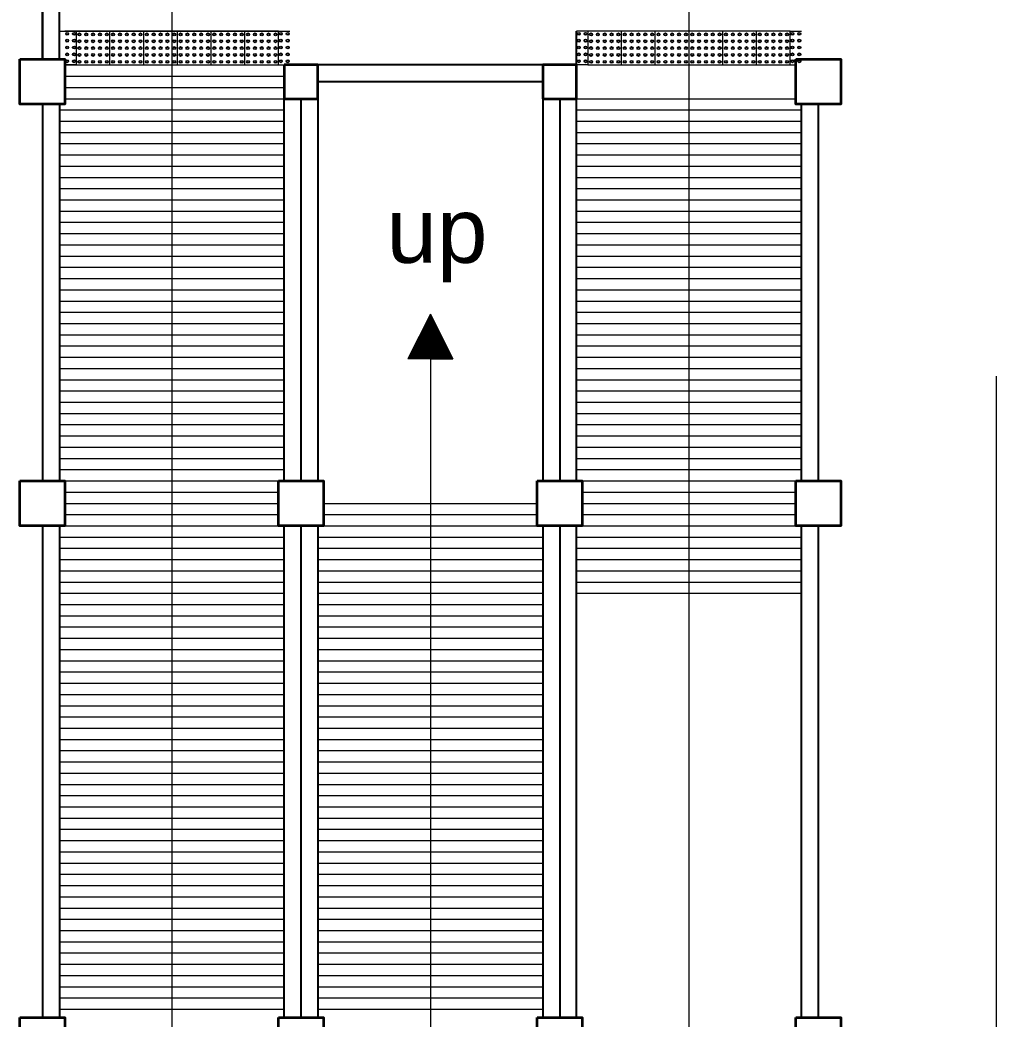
# Model space of a CAD drawing. Header units: millimetres. Extents: x 3 to 200, y 1 to 233.
# Drawn here: x 3.42 to 12.1, y 125.62 to 134.51 of the extents above; entities that cross this region are included whole.
import ezdxf

# ---------------------------------------------------------------- set-up
doc = ezdxf.new("R2010")
doc.units = ezdxf.units.MM
doc.header["$MEASUREMENT"] = 0
doc.styles.add('SWISSLT175', font='swissl.ttf', dxfattribs={"height": 0.175})

msp = doc.modelspace()

# ---------------------------------------------------------------- linework, layer by layer
at = {"color": 8, "lineweight": 25}
for p, q in [((3.6199, 135.9872), (3.6199, 134.1622)), ((3.6199, 134.1622), (3.6199, 135.9872)), ((3.7699, 134.1622), (3.7699, 135.9872)), ((8.3699, 130.4122), (8.3699, 134.4122)), ((8.0699, 134.1122), (6.0699, 134.1122)), ((8.0699, 134.1122), (8.0699, 130.4122)), ((8.0699, 133.9622), (6.0699, 133.9622)), ((3.6199, 133.7622), (3.6199, 130.4122)), ((3.7699, 133.7622), (3.7699, 130.4122)), ((5.7699, 130.4122), (5.7699, 133.8122)), ((5.9199, 130.4122), (5.9199, 133.8122)), ((6.0699, 133.8122), (6.0699, 130.4122)), ((8.2199, 133.8122), (8.2199, 130.4122)), ((10.3699, 130.4122), (10.3699, 133.7622)), ((10.5199, 130.4122), (10.5199, 133.7622)), ((3.6199, 130.0122), (3.6199, 125.6372)), ((3.7699, 130.0122), (3.7699, 125.6372)), ((5.7699, 125.6372), (5.7699, 130.0122)), ((5.9199, 125.6372), (5.9199, 130.0122)), ((6.0699, 130.0122), (6.0699, 125.6372)), ((8.0699, 130.0122), (8.0699, 125.6372)), ((8.2199, 130.0122), (8.2199, 125.6372)), ((8.3699, 125.6372), (8.3699, 130.0122)), ((10.3699, 125.6372), (10.3699, 130.0122)), ((10.5199, 125.6372), (10.5199, 130.0122))]:
    msp.add_line(p, q, dxfattribs=at)
at = {"color": 8, "lineweight": 9}
for p, q in [((4.7699, 134.7122), (4.7699, 121.5122)), ((9.3699, 121.8122), (9.3699, 134.7122)), ((3.7699, 134.4122), (5.7699, 134.4122)), ((3.9199, 134.4122), (3.8199, 134.4122)), ((4.2199, 134.4122), (3.9199, 134.4122)), ((3.9199, 134.4122), (3.9199, 134.1122)), ((4.2199, 134.1122), (4.2199, 134.4122)), ((4.5199, 134.4122), (4.2199, 134.4122)), ((4.5199, 134.1122), (4.5199, 134.4122)), ((4.8199, 134.4122), (4.5199, 134.4122)), ((4.8199, 134.1122), (4.8199, 134.4122)), ((5.1199, 134.4122), (4.8199, 134.4122)), ((5.1199, 134.1122), (5.1199, 134.4122)), ((5.4199, 134.4122), (5.1199, 134.4122)), ((5.4199, 134.1122), (5.4199, 134.4122)), ((5.7199, 134.4122), (5.4199, 134.4122)), ((5.7199, 134.1122), (5.7199, 134.4122)), ((5.7199, 134.4122), (5.8199, 134.4122)), ((8.4699, 134.4122), (8.3699, 134.4122)), ((8.7699, 134.4122), (8.4699, 134.4122)), ((8.4699, 134.4122), (8.4699, 134.1122)), ((8.7699, 134.1122), (8.7699, 134.4122)), ((9.0699, 134.4122), (8.7699, 134.4122)), ((9.0699, 134.1122), (9.0699, 134.4122)), ((9.3699, 134.4122), (9.0699, 134.4122)), ((9.3699, 134.1122), (9.3699, 134.4122)), ((9.6699, 134.4122), (9.3699, 134.4122)), ((9.6699, 134.1122), (9.6699, 134.4122)), ((9.9699, 134.4122), (9.6699, 134.4122)), ((9.9699, 134.1122), (9.9699, 134.4122)), ((10.2699, 134.4122), (9.9699, 134.4122)), ((10.2699, 134.1122), (10.2699, 134.4122)), ((10.2699, 134.4122), (10.3699, 134.4122)), ((3.9199, 134.1122), (3.8199, 134.1122)), ((3.8199, 134.1122), (5.7199, 134.1122)), ((3.9199, 134.1122), (4.2199, 134.1122)), ((4.2199, 134.1122), (4.5199, 134.1122)), ((4.5199, 134.1122), (4.8199, 134.1122)), ((4.8199, 134.1122), (5.1199, 134.1122)), ((5.1199, 134.1122), (5.4199, 134.1122)), ((5.4199, 134.1122), (5.7199, 134.1122)), ((5.7199, 134.1122), (5.7699, 134.1122)), ((8.4699, 134.1122), (8.3699, 134.1122)), ((8.4699, 134.1122), (8.7699, 134.1122)), ((8.7699, 134.1122), (9.0699, 134.1122)), ((9.0699, 134.1122), (9.3699, 134.1122)), ((9.3699, 134.1122), (9.6699, 134.1122)), ((9.6699, 134.1122), (9.9699, 134.1122)), ((9.9699, 134.1122), (10.2699, 134.1122)), ((10.2699, 134.1122), (10.3199, 134.1122)), ((3.8199, 134.0122), (5.7699, 134.0122)), ((3.8199, 133.9122), (5.7699, 133.9122)), ((3.8199, 133.8122), (5.7699, 133.8122)), ((8.3699, 133.8122), (10.3199, 133.8122)), ((3.7699, 133.7122), (5.7699, 133.7122)), ((8.3699, 133.7122), (10.3699, 133.7122)), ((3.7699, 133.6122), (5.7699, 133.6122)), ((8.3699, 133.6122), (10.3699, 133.6122)), ((3.7699, 133.5122), (5.7699, 133.5122)), ((8.3699, 133.5122), (10.3699, 133.5122)), ((3.7699, 133.4122), (5.7699, 133.4122)), ((8.3699, 133.4122), (10.3699, 133.4122)), ((3.7699, 133.3122), (5.7699, 133.3122)), ((8.3699, 133.3122), (10.3699, 133.3122)), ((3.7699, 133.2122), (5.7699, 133.2122)), ((8.3699, 133.2122), (10.3699, 133.2122)), ((3.7699, 133.1122), (5.7699, 133.1122)), ((8.3699, 133.1122), (10.3699, 133.1122)), ((3.7699, 133.0122), (5.7699, 133.0122)), ((8.3699, 133.0122), (10.3699, 133.0122)), ((3.7699, 132.9122), (5.7699, 132.9122)), ((8.3699, 132.9122), (10.3699, 132.9122)), ((3.7699, 132.8122), (5.7699, 132.8122)), ((8.3699, 132.8122), (10.3699, 132.8122)), ((3.7699, 132.7122), (5.7699, 132.7122)), ((8.3699, 132.7122), (10.3699, 132.7122)), ((3.7699, 132.6122), (5.7699, 132.6122)), ((8.3699, 132.6122), (10.3699, 132.6122)), ((3.7699, 132.5122), (5.7699, 132.5122)), ((8.3699, 132.5122), (10.3699, 132.5122)), ((3.7699, 132.4122), (5.7699, 132.4122)), ((8.3699, 132.4122), (10.3699, 132.4122)), ((3.7699, 132.3122), (5.7699, 132.3122)), ((8.3699, 132.3122), (10.3699, 132.3122)), ((3.7699, 132.2122), (5.7699, 132.2122)), ((8.3699, 132.2122), (10.3699, 132.2122)), ((3.7699, 132.1122), (5.7699, 132.1122)), ((8.3699, 132.1122), (10.3699, 132.1122)), ((3.7699, 132.0122), (5.7699, 132.0122)), ((8.3699, 132.0122), (10.3699, 132.0122)), ((3.7699, 131.9122), (5.7699, 131.9122)), ((7.0699, 131.8964), (6.8699, 131.4964)), ((7.0699, 131.8964), (7.0699, 120.9122)), ((7.0699, 131.8964), (7.2699, 131.4964)), ((8.3699, 131.9122), (10.3699, 131.9122)), ((3.7699, 131.8122), (5.7699, 131.8122)), ((7.0249, 131.8064), (7.0699, 131.8064)), ((7.0299, 131.8164), (7.0699, 131.8164)), ((7.0349, 131.8264), (7.0699, 131.8264)), ((7.0399, 131.8364), (7.0699, 131.8364)), ((7.0449, 131.8464), (7.0699, 131.8464)), ((7.0499, 131.8564), (7.0699, 131.8564)), ((7.0549, 131.8664), (7.0699, 131.8664)), ((7.0599, 131.8764), (7.0699, 131.8764)), ((7.0649, 131.8864), (7.0699, 131.8864)), ((7.0699, 131.8864), (7.0749, 131.8864)), ((7.0699, 131.8764), (7.0799, 131.8764)), ((7.0699, 131.8664), (7.0849, 131.8664)), ((7.0699, 131.8564), (7.0899, 131.8564)), ((7.0699, 131.8464), (7.0949, 131.8464)), ((7.0699, 131.8364), (7.0999, 131.8364)), ((7.0699, 131.8264), (7.1049, 131.8264)), ((7.0699, 131.8164), (7.1099, 131.8164)), ((7.0699, 131.8064), (7.1149, 131.8064)), ((8.3699, 131.8122), (10.3699, 131.8122)), ((6.9799, 131.7164), (7.0699, 131.7164)), ((6.9849, 131.7264), (7.0699, 131.7264)), ((6.9899, 131.7364), (7.0699, 131.7364)), ((6.9949, 131.7464), (7.0699, 131.7464)), ((6.9999, 131.7564), (7.0699, 131.7564)), ((7.0049, 131.7664), (7.0699, 131.7664)), ((7.0099, 131.7764), (7.0699, 131.7764)), ((7.0149, 131.7864), (7.0699, 131.7864)), ((7.0199, 131.7964), (7.0699, 131.7964)), ((7.0699, 131.7964), (7.1199, 131.7964)), ((7.0699, 131.7864), (7.1249, 131.7864)), ((7.0699, 131.7764), (7.1299, 131.7764)), ((7.0699, 131.7664), (7.1349, 131.7664)), ((7.0699, 131.7564), (7.1399, 131.7564)), ((7.0699, 131.7464), (7.1449, 131.7464)), ((7.0699, 131.7364), (7.1499, 131.7364)), ((7.0699, 131.7264), (7.1549, 131.7264)), ((7.0699, 131.7164), (7.1599, 131.7164)), ((3.7699, 131.7122), (5.7699, 131.7122)), ((6.9349, 131.6264), (7.0699, 131.6264)), ((6.9399, 131.6364), (7.0699, 131.6364)), ((6.9449, 131.6464), (7.0699, 131.6464)), ((6.9499, 131.6564), (7.0699, 131.6564)), ((6.9549, 131.6664), (7.0699, 131.6664)), ((6.9599, 131.6764), (7.0699, 131.6764)), ((6.9649, 131.6864), (7.0699, 131.6864)), ((6.9699, 131.6964), (7.0699, 131.6964)), ((6.9749, 131.7064), (7.0699, 131.7064)), ((7.0699, 131.7064), (7.1649, 131.7064)), ((7.0699, 131.6964), (7.1699, 131.6964)), ((7.0699, 131.6864), (7.1749, 131.6864)), ((7.0699, 131.6764), (7.1799, 131.6764)), ((7.0699, 131.6664), (7.1849, 131.6664)), ((7.0699, 131.6564), (7.1899, 131.6564)), ((7.0699, 131.6464), (7.1949, 131.6464)), ((7.0699, 131.6364), (7.1999, 131.6364)), ((7.0699, 131.6264), (7.2049, 131.6264)), ((8.3699, 131.7122), (10.3699, 131.7122)), ((3.7699, 131.6122), (5.7699, 131.6122)), ((6.8899, 131.5364), (7.0699, 131.5364)), ((6.8949, 131.5464), (7.0699, 131.5464)), ((6.8999, 131.5564), (7.0699, 131.5564)), ((6.9049, 131.5664), (7.0699, 131.5664)), ((6.9099, 131.5764), (7.0699, 131.5764)), ((6.9149, 131.5864), (7.0699, 131.5864)), ((6.9149, 131.5864), (7.0699, 131.5864)), ((6.9199, 131.5964), (7.0699, 131.5964)), ((6.9249, 131.6064), (7.0699, 131.6064)), ((6.9299, 131.6164), (7.0699, 131.6164)), ((7.0699, 131.6164), (7.2099, 131.6164)), ((7.0699, 131.6064), (7.2149, 131.6064)), ((7.0699, 131.5964), (7.2199, 131.5964)), ((7.0699, 131.5864), (7.2249, 131.5864)), ((7.0699, 131.5864), (7.2249, 131.5864)), ((7.0699, 131.5764), (7.2299, 131.5764)), ((7.0699, 131.5664), (7.2349, 131.5664)), ((7.0699, 131.5564), (7.2399, 131.5564)), ((7.0699, 131.5464), (7.2449, 131.5464)), ((7.0699, 131.5364), (7.2499, 131.5364)), ((8.3699, 131.6122), (10.3699, 131.6122)), ((3.7699, 131.5122), (5.7699, 131.5122)), ((7.0699, 131.4964), (6.8699, 131.4964)), ((7.0699, 131.5064), (6.8749, 131.5064)), ((7.0699, 131.5164), (6.8799, 131.5164)), ((6.8849, 131.5264), (7.0699, 131.5264)), ((7.0699, 131.5264), (7.2549, 131.5264)), ((7.0699, 131.5164), (7.2599, 131.5164)), ((7.0699, 131.5064), (7.2649, 131.5064)), ((7.0699, 131.4964), (7.2699, 131.4964)), ((8.3699, 131.5122), (10.3699, 131.5122)), ((3.7699, 131.4122), (5.7699, 131.4122)), ((8.3699, 131.4122), (10.3699, 131.4122)), ((3.7699, 131.3122), (5.7699, 131.3122)), ((8.3699, 131.3122), (10.3699, 131.3122)), ((12.0996, 131.3437), (12.0996, 124.0259)), ((3.7699, 131.2122), (5.7699, 131.2122)), ((8.3699, 131.2122), (10.3699, 131.2122)), ((3.7699, 131.1122), (5.7699, 131.1122)), ((8.3699, 131.1122), (10.3699, 131.1122)), ((3.7699, 131.0122), (5.7699, 131.0122)), ((8.3699, 131.0122), (10.3699, 131.0122)), ((3.7699, 130.9122), (5.7699, 130.9122)), ((8.3699, 130.9122), (10.3699, 130.9122)), ((3.7699, 130.8122), (5.7699, 130.8122)), ((8.3699, 130.8122), (10.3699, 130.8122)), ((3.7699, 130.7122), (5.7699, 130.7122)), ((8.3699, 130.7122), (10.3699, 130.7122)), ((3.7699, 130.6122), (5.7699, 130.6122)), ((8.3699, 130.6122), (10.3699, 130.6122)), ((3.7699, 130.5122), (5.7699, 130.5122)), ((8.3699, 130.5122), (10.3699, 130.5122)), ((3.7699, 130.4122), (5.7699, 130.4122)), ((8.3699, 130.4122), (10.3699, 130.4122)), ((3.8199, 130.3122), (5.7199, 130.3122)), ((8.4199, 130.3122), (10.3199, 130.3122)), ((3.8199, 130.2122), (5.7199, 130.2122)), ((6.1199, 130.2122), (8.0199, 130.2122)), ((8.4199, 130.2122), (10.3199, 130.2122)), ((3.8199, 130.1122), (5.7199, 130.1122)), ((6.1199, 130.1122), (8.0199, 130.1122)), ((8.4199, 130.1122), (10.3199, 130.1122)), ((3.7699, 130.0122), (5.7699, 130.0122)), ((6.0699, 130.0122), (8.0699, 130.0122)), ((8.3699, 130.0122), (10.3699, 130.0122)), ((3.7699, 129.9122), (5.7699, 129.9122)), ((6.0699, 129.9122), (8.0699, 129.9122)), ((8.3699, 129.9122), (10.3699, 129.9122)), ((3.7699, 129.8122), (5.7699, 129.8122)), ((6.0699, 129.8122), (8.0699, 129.8122)), ((8.3699, 129.8122), (10.3699, 129.8122)), ((3.7699, 129.7122), (5.7699, 129.7122)), ((6.0699, 129.7122), (8.0699, 129.7122)), ((8.3699, 129.7122), (10.3699, 129.7122)), ((3.7699, 129.6122), (5.7699, 129.6122)), ((6.0699, 129.6122), (8.0699, 129.6122)), ((8.3699, 129.6122), (10.3699, 129.6122)), ((3.7699, 129.5122), (5.7699, 129.5122)), ((6.0699, 129.5122), (8.0699, 129.5122)), ((8.3699, 129.5122), (10.3699, 129.5122)), ((3.7699, 129.4122), (5.7699, 129.4122)), ((6.0699, 129.4122), (8.0699, 129.4122)), ((8.3699, 129.4122), (10.3699, 129.4122)), ((3.7699, 129.3122), (5.7699, 129.3122)), ((6.0699, 129.3122), (8.0699, 129.3122)), ((3.7699, 129.2122), (5.7699, 129.2122)), ((6.0699, 129.2122), (8.0699, 129.2122)), ((3.7699, 129.1122), (5.7699, 129.1122)), ((6.0699, 129.1122), (8.0699, 129.1122)), ((3.7699, 129.0122), (5.7699, 129.0122)), ((6.0699, 129.0122), (8.0699, 129.0122)), ((3.7699, 128.9122), (5.7699, 128.9122)), ((6.0699, 128.9122), (8.0699, 128.9122)), ((3.7699, 128.8122), (5.7699, 128.8122)), ((6.0699, 128.8122), (8.0699, 128.8122)), ((3.7699, 128.7122), (5.7699, 128.7122)), ((6.0699, 128.7122), (8.0699, 128.7122)), ((3.7699, 128.6122), (5.7699, 128.6122)), ((6.0699, 128.6122), (8.0699, 128.6122)), ((3.7699, 128.5122), (5.7699, 128.5122)), ((6.0699, 128.5122), (8.0699, 128.5122)), ((3.7699, 128.4122), (5.7699, 128.4122)), ((6.0699, 128.4122), (8.0699, 128.4122)), ((3.7699, 128.3122), (5.7699, 128.3122)), ((6.0699, 128.3122), (8.0699, 128.3122)), ((3.7699, 128.2122), (5.7699, 128.2122)), ((6.0699, 128.2122), (8.0699, 128.2122)), ((3.7699, 128.1122), (5.7699, 128.1122)), ((6.0699, 128.1122), (8.0699, 128.1122)), ((3.7699, 128.0122), (5.7699, 128.0122)), ((6.0699, 128.0122), (8.0699, 128.0122)), ((3.7699, 127.9122), (5.7699, 127.9122)), ((5.7699, 127.9622), (5.7699, 127.6622)), ((6.0699, 127.6622), (6.0699, 127.9622)), ((6.0699, 127.9122), (8.0699, 127.9122)), ((8.0699, 127.9622), (8.0699, 127.6622)), ((8.3699, 127.6622), (8.3699, 127.9622)), ((10.3699, 127.9622), (10.3699, 127.6622)), ((3.7699, 127.8122), (5.7699, 127.8122)), ((6.0699, 127.8122), (8.0699, 127.8122)), ((3.7699, 127.7122), (5.7699, 127.7122)), ((6.0699, 127.7122), (8.0699, 127.7122)), ((3.7699, 127.6122), (5.7699, 127.6122)), ((6.0699, 127.6122), (8.0699, 127.6122)), ((3.7699, 127.5122), (5.7699, 127.5122)), ((6.0699, 127.5122), (8.0699, 127.5122)), ((3.7699, 127.4122), (5.7699, 127.4122)), ((6.0699, 127.4122), (8.0699, 127.4122)), ((3.7699, 127.3122), (5.7699, 127.3122)), ((6.0699, 127.3122), (8.0699, 127.3122)), ((3.7699, 127.2122), (5.7699, 127.2122)), ((6.0699, 127.2122), (8.0699, 127.2122)), ((3.7699, 127.1122), (5.7699, 127.1122)), ((6.0699, 127.1122), (8.0699, 127.1122)), ((3.7699, 127.0122), (5.7699, 127.0122)), ((6.0699, 127.0122), (8.0699, 127.0122)), ((3.7699, 126.9122), (5.7699, 126.9122)), ((6.0699, 126.9122), (8.0699, 126.9122)), ((3.7699, 126.8122), (5.7699, 126.8122)), ((6.0699, 126.8122), (8.0699, 126.8122)), ((3.7699, 126.7122), (5.7699, 126.7122)), ((6.0699, 126.7122), (8.0699, 126.7122)), ((3.7699, 126.6122), (5.7699, 126.6122)), ((6.0699, 126.6122), (8.0699, 126.6122)), ((3.7699, 126.5122), (5.7699, 126.5122)), ((6.0699, 126.5122), (8.0699, 126.5122)), ((3.7699, 126.4122), (5.7699, 126.4122)), ((6.0699, 126.4122), (8.0699, 126.4122)), ((3.7699, 126.3122), (5.7699, 126.3122)), ((6.0699, 126.3122), (8.0699, 126.3122)), ((3.7699, 126.2122), (5.7699, 126.2122)), ((6.0699, 126.2122), (8.0699, 126.2122)), ((3.7699, 126.1122), (5.7699, 126.1122)), ((6.0699, 126.1122), (8.0699, 126.1122)), ((3.7699, 126.0122), (5.7699, 126.0122)), ((6.0699, 126.0122), (8.0699, 126.0122)), ((3.7699, 125.9122), (5.7699, 125.9122)), ((6.0699, 125.9122), (8.0699, 125.9122)), ((3.7699, 125.8122), (5.7699, 125.8122)), ((6.0699, 125.8122), (8.0699, 125.8122)), ((3.7699, 125.7122), (5.7699, 125.7122)), ((6.0699, 125.7122), (8.0699, 125.7122))]:
    msp.add_line(p, q, dxfattribs=at)
at = {"color": 8, "lineweight": 35}
for p, q in [((6.0699, 134.1122), (5.7699, 134.1122)), ((5.7699, 134.1122), (5.7699, 133.8122)), ((6.0699, 133.8122), (6.0699, 134.1122)), ((8.3699, 134.1122), (8.0699, 134.1122)), ((8.0699, 134.1122), (8.0699, 133.8122)), ((8.3699, 133.8122), (8.3699, 134.1122)), ((5.7699, 133.8122), (6.0699, 133.8122)), ((5.7699, 133.8122), (6.0699, 133.8122)), ((8.0699, 133.8122), (8.3699, 133.8122))]:
    msp.add_line(p, q, dxfattribs=at)
for points in [[(3.4199, 134.1622), (3.8199, 134.1622), (3.8199, 133.7622), (3.4199, 133.7622)], [(10.3199, 134.1622), (10.7199, 134.1622), (10.7199, 133.7622), (10.3199, 133.7622)], [(3.4199, 130.4122), (3.8199, 130.4122), (3.8199, 130.0122), (3.4199, 130.0122)], [(5.7199, 130.4122), (6.1199, 130.4122), (6.1199, 130.0122), (5.7199, 130.0122)], [(8.0199, 130.4122), (8.4199, 130.4122), (8.4199, 130.0122), (8.0199, 130.0122)], [(10.3199, 130.4122), (10.7199, 130.4122), (10.7199, 130.0122), (10.3199, 130.0122)], [(3.4199, 125.6372), (3.8199, 125.6372), (3.8199, 125.2372), (3.4199, 125.2372)], [(5.7199, 125.6372), (6.1199, 125.6372), (6.1199, 125.2372), (5.7199, 125.2372)], [(8.0199, 125.6372), (8.4199, 125.6372), (8.4199, 125.2372), (8.0199, 125.2372)], [(10.3199, 125.6372), (10.7199, 125.6372), (10.7199, 125.2372), (10.3199, 125.2372)]]:
    msp.add_lwpolyline(points, close=True, dxfattribs=at)
at = {"color": 8, "lineweight": 9}
for centre, radius in [((3.8394, 134.3892), 0.013), ((3.8394, 134.3892), 0.009), ((3.9004, 134.3892), 0.013), ((3.9004, 134.3892), 0.009), ((3.9479, 134.3842), 0.013), ((3.9479, 134.3842), 0.009), ((4.0089, 134.3842), 0.013), ((4.0089, 134.3842), 0.009), ((4.0699, 134.3842), 0.013), ((4.0699, 134.3842), 0.009), ((4.1309, 134.3842), 0.013), ((4.1309, 134.3842), 0.009), ((4.1919, 134.3842), 0.013), ((4.1919, 134.3842), 0.009), ((4.2479, 134.3842), 0.013), ((4.2479, 134.3842), 0.009), ((4.3089, 134.3842), 0.013), ((4.3089, 134.3842), 0.009), ((4.3699, 134.3842), 0.013), ((4.3699, 134.3842), 0.009), ((4.4309, 134.3842), 0.013), ((4.4309, 134.3842), 0.009), ((4.4919, 134.3842), 0.013), ((4.4919, 134.3842), 0.009), ((4.5479, 134.3842), 0.013), ((4.5479, 134.3842), 0.009), ((4.6089, 134.3842), 0.013), ((4.6089, 134.3842), 0.009), ((4.6699, 134.3842), 0.013), ((4.6699, 134.3842), 0.009), ((4.7309, 134.3842), 0.013), ((4.7309, 134.3842), 0.009), ((4.7919, 134.3842), 0.013), ((4.7919, 134.3842), 0.009), ((4.8479, 134.3842), 0.013), ((4.8479, 134.3842), 0.009), ((4.9089, 134.3842), 0.013), ((4.9089, 134.3842), 0.009), ((4.9699, 134.3842), 0.013), ((4.9699, 134.3842), 0.009), ((5.0309, 134.3842), 0.013), ((5.0309, 134.3842), 0.009), ((5.0919, 134.3842), 0.013), ((5.0919, 134.3842), 0.009), ((5.1479, 134.3842), 0.013), ((5.1479, 134.3842), 0.009), ((5.2089, 134.3842), 0.013), ((5.2089, 134.3842), 0.009), ((5.2699, 134.3842), 0.013), ((5.2699, 134.3842), 0.009), ((5.3309, 134.3842), 0.013), ((5.3309, 134.3842), 0.009), ((5.3919, 134.3842), 0.013), ((5.3919, 134.3842), 0.009), ((5.4479, 134.3842), 0.013), ((5.4479, 134.3842), 0.009), ((5.5089, 134.3842), 0.013), ((5.5089, 134.3842), 0.009), ((5.5699, 134.3842), 0.013), ((5.5699, 134.3842), 0.009), ((5.6309, 134.3842), 0.013), ((5.6309, 134.3842), 0.009), ((5.6919, 134.3842), 0.013), ((5.6919, 134.3842), 0.009), ((5.7394, 134.3892), 0.013), ((5.7394, 134.3892), 0.009), ((5.8004, 134.3892), 0.013), ((5.8004, 134.3892), 0.009), ((8.3894, 134.3892), 0.013), ((8.3894, 134.3892), 0.009), ((8.4504, 134.3892), 0.013), ((8.4504, 134.3892), 0.009), ((8.4979, 134.3842), 0.013), ((8.4979, 134.3842), 0.009), ((8.5589, 134.3842), 0.013), ((8.5589, 134.3842), 0.009), ((8.6199, 134.3842), 0.013), ((8.6199, 134.3842), 0.009), ((8.6809, 134.3842), 0.013), ((8.6809, 134.3842), 0.009), ((8.7419, 134.3842), 0.013), ((8.7419, 134.3842), 0.009), ((8.7979, 134.3842), 0.013), ((8.7979, 134.3842), 0.009), ((8.8589, 134.3842), 0.013), ((8.8589, 134.3842), 0.009), ((8.9199, 134.3842), 0.013), ((8.9199, 134.3842), 0.009), ((8.9809, 134.3842), 0.013), ((8.9809, 134.3842), 0.009), ((9.0419, 134.3842), 0.013), ((9.0419, 134.3842), 0.009), ((9.0979, 134.3842), 0.013), ((9.0979, 134.3842), 0.009), ((9.1589, 134.3842), 0.013), ((9.1589, 134.3842), 0.009), ((9.2199, 134.3842), 0.013), ((9.2199, 134.3842), 0.009), ((9.2809, 134.3842), 0.013), ((9.2809, 134.3842), 0.009), ((9.3419, 134.3842), 0.013), ((9.3419, 134.3842), 0.009), ((9.3979, 134.3842), 0.013), ((9.3979, 134.3842), 0.009), ((9.4589, 134.3842), 0.013), ((9.4589, 134.3842), 0.009), ((9.5199, 134.3842), 0.013), ((9.5199, 134.3842), 0.009), ((9.5809, 134.3842), 0.013), ((9.5809, 134.3842), 0.009), ((9.6419, 134.3842), 0.013), ((9.6419, 134.3842), 0.009), ((9.6979, 134.3842), 0.013), ((9.6979, 134.3842), 0.009), ((9.7589, 134.3842), 0.013), ((9.7589, 134.3842), 0.009), ((9.8199, 134.3842), 0.013), ((9.8199, 134.3842), 0.009), ((9.8809, 134.3842), 0.013), ((9.8809, 134.3842), 0.009), ((9.9419, 134.3842), 0.013), ((9.9419, 134.3842), 0.009), ((9.9979, 134.3842), 0.013), ((9.9979, 134.3842), 0.009), ((10.0589, 134.3842), 0.013), ((10.0589, 134.3842), 0.009), ((10.1199, 134.3842), 0.013), ((10.1199, 134.3842), 0.009), ((10.1809, 134.3842), 0.013), ((10.1809, 134.3842), 0.009), ((10.2419, 134.3842), 0.013), ((10.2419, 134.3842), 0.009), ((10.2894, 134.3892), 0.013), ((10.2894, 134.3892), 0.009), ((10.3504, 134.3892), 0.013), ((10.3504, 134.3892), 0.009), ((3.8394, 134.3282), 0.013), ((3.8394, 134.3282), 0.009), ((3.9004, 134.3282), 0.013), ((3.9004, 134.3282), 0.009), ((3.9479, 134.3232), 0.013), ((3.9479, 134.3232), 0.009), ((4.0089, 134.3232), 0.013), ((4.0089, 134.3232), 0.009), ((4.0699, 134.3232), 0.013), ((4.0699, 134.3232), 0.009), ((4.1309, 134.3232), 0.013), ((4.1309, 134.3232), 0.009), ((4.1919, 134.3232), 0.013), ((4.1919, 134.3232), 0.009), ((4.2479, 134.3232), 0.013), ((4.2479, 134.3232), 0.009), ((4.3089, 134.3232), 0.013), ((4.3089, 134.3232), 0.009), ((4.3699, 134.3232), 0.013), ((4.3699, 134.3232), 0.009), ((4.4309, 134.3232), 0.013), ((4.4309, 134.3232), 0.009), ((4.4919, 134.3232), 0.013), ((4.4919, 134.3232), 0.009), ((4.5479, 134.3232), 0.013), ((4.5479, 134.3232), 0.009), ((4.6089, 134.3232), 0.013), ((4.6089, 134.3232), 0.009), ((4.6699, 134.3232), 0.013), ((4.6699, 134.3232), 0.009), ((4.7309, 134.3232), 0.013), ((4.7309, 134.3232), 0.009), ((4.7919, 134.3232), 0.013), ((4.7919, 134.3232), 0.009), ((4.8479, 134.3232), 0.013), ((4.8479, 134.3232), 0.009), ((4.9089, 134.3232), 0.013), ((4.9089, 134.3232), 0.009), ((4.9699, 134.3232), 0.013), ((4.9699, 134.3232), 0.009), ((5.0309, 134.3232), 0.013), ((5.0309, 134.3232), 0.009), ((5.0919, 134.3232), 0.013), ((5.0919, 134.3232), 0.009), ((5.1479, 134.3232), 0.013), ((5.1479, 134.3232), 0.009), ((5.2089, 134.3232), 0.013), ((5.2089, 134.3232), 0.009), ((5.2699, 134.3232), 0.013), ((5.2699, 134.3232), 0.009), ((5.3309, 134.3232), 0.013), ((5.3309, 134.3232), 0.009), ((5.3919, 134.3232), 0.013), ((5.3919, 134.3232), 0.009), ((5.4479, 134.3232), 0.013), ((5.4479, 134.3232), 0.009), ((5.5089, 134.3232), 0.013), ((5.5089, 134.3232), 0.009), ((5.5699, 134.3232), 0.013), ((5.5699, 134.3232), 0.009), ((5.6309, 134.3232), 0.013), ((5.6309, 134.3232), 0.009), ((5.6919, 134.3232), 0.013), ((5.6919, 134.3232), 0.009), ((5.7394, 134.3282), 0.013), ((5.7394, 134.3282), 0.009), ((5.8004, 134.3282), 0.013), ((5.8004, 134.3282), 0.009), ((8.3894, 134.3282), 0.013), ((8.3894, 134.3282), 0.009), ((8.4504, 134.3282), 0.013), ((8.4504, 134.3282), 0.009), ((8.4979, 134.3232), 0.013), ((8.4979, 134.3232), 0.009), ((8.5589, 134.3232), 0.013), ((8.5589, 134.3232), 0.009), ((8.6199, 134.3232), 0.013), ((8.6199, 134.3232), 0.009), ((8.6809, 134.3232), 0.013), ((8.6809, 134.3232), 0.009), ((8.7419, 134.3232), 0.013), ((8.7419, 134.3232), 0.009), ((8.7979, 134.3232), 0.013), ((8.7979, 134.3232), 0.009), ((8.8589, 134.3232), 0.013), ((8.8589, 134.3232), 0.009), ((8.9199, 134.3232), 0.013), ((8.9199, 134.3232), 0.009), ((8.9809, 134.3232), 0.013), ((8.9809, 134.3232), 0.009), ((9.0419, 134.3232), 0.013), ((9.0419, 134.3232), 0.009), ((9.0979, 134.3232), 0.013), ((9.0979, 134.3232), 0.009), ((9.1589, 134.3232), 0.013), ((9.1589, 134.3232), 0.009), ((9.2199, 134.3232), 0.013), ((9.2199, 134.3232), 0.009), ((9.2809, 134.3232), 0.013), ((9.2809, 134.3232), 0.009), ((9.3419, 134.3232), 0.013), ((9.3419, 134.3232), 0.009), ((9.3979, 134.3232), 0.013), ((9.3979, 134.3232), 0.009), ((9.4589, 134.3232), 0.013), ((9.4589, 134.3232), 0.009), ((9.5199, 134.3232), 0.013), ((9.5199, 134.3232), 0.009), ((9.5809, 134.3232), 0.013), ((9.5809, 134.3232), 0.009), ((9.6419, 134.3232), 0.013), ((9.6419, 134.3232), 0.009), ((9.6979, 134.3232), 0.013), ((9.6979, 134.3232), 0.009), ((9.7589, 134.3232), 0.013), ((9.7589, 134.3232), 0.009), ((9.8199, 134.3232), 0.013), ((9.8199, 134.3232), 0.009), ((9.8809, 134.3232), 0.013), ((9.8809, 134.3232), 0.009), ((9.9419, 134.3232), 0.013), ((9.9419, 134.3232), 0.009), ((9.9979, 134.3232), 0.013), ((9.9979, 134.3232), 0.009), ((10.0589, 134.3232), 0.013), ((10.0589, 134.3232), 0.009), ((10.1199, 134.3232), 0.013), ((10.1199, 134.3232), 0.009), ((10.1809, 134.3232), 0.013), ((10.1809, 134.3232), 0.009), ((10.2419, 134.3232), 0.013), ((10.2419, 134.3232), 0.009), ((10.2894, 134.3282), 0.013), ((10.2894, 134.3282), 0.009), ((10.3504, 134.3282), 0.013), ((10.3504, 134.3282), 0.009), ((3.8394, 134.2672), 0.013), ((3.8394, 134.2062), 0.013), ((3.8394, 134.2672), 0.009), ((3.8394, 134.2062), 0.009), ((3.9004, 134.2672), 0.013), ((3.9004, 134.2062), 0.013), ((3.9004, 134.2672), 0.009), ((3.9004, 134.2062), 0.009), ((3.9479, 134.2622), 0.013), ((3.9479, 134.2012), 0.013), ((3.9479, 134.2622), 0.009), ((3.9479, 134.2012), 0.009), ((4.0089, 134.2622), 0.013), ((4.0089, 134.2012), 0.013), ((4.0089, 134.2622), 0.009), ((4.0089, 134.2012), 0.009), ((4.0699, 134.2622), 0.013), ((4.0699, 134.2012), 0.013), ((4.0699, 134.2622), 0.009), ((4.0699, 134.2012), 0.009), ((4.1309, 134.2622), 0.013), ((4.1309, 134.2012), 0.013), ((4.1309, 134.2622), 0.009), ((4.1309, 134.2012), 0.009), ((4.1919, 134.2622), 0.013), ((4.1919, 134.2012), 0.013), ((4.1919, 134.2622), 0.009), ((4.1919, 134.2012), 0.009), ((4.2479, 134.2622), 0.013), ((4.2479, 134.2012), 0.013), ((4.2479, 134.2622), 0.009), ((4.2479, 134.2012), 0.009), ((4.3089, 134.2622), 0.013), ((4.3089, 134.2012), 0.013), ((4.3089, 134.2622), 0.009), ((4.3089, 134.2012), 0.009), ((4.3699, 134.2622), 0.013), ((4.3699, 134.2012), 0.013), ((4.3699, 134.2622), 0.009), ((4.3699, 134.2012), 0.009), ((4.4309, 134.2622), 0.013), ((4.4309, 134.2012), 0.013), ((4.4309, 134.2622), 0.009), ((4.4309, 134.2012), 0.009), ((4.4919, 134.2622), 0.013), ((4.4919, 134.2012), 0.013), ((4.4919, 134.2622), 0.009), ((4.4919, 134.2012), 0.009), ((4.5479, 134.2622), 0.013), ((4.5479, 134.2012), 0.013), ((4.5479, 134.2622), 0.009), ((4.5479, 134.2012), 0.009), ((4.6089, 134.2622), 0.013), ((4.6089, 134.2012), 0.013), ((4.6089, 134.2622), 0.009), ((4.6089, 134.2012), 0.009), ((4.6699, 134.2622), 0.013), ((4.6699, 134.2012), 0.013), ((4.6699, 134.2622), 0.009), ((4.6699, 134.2012), 0.009), ((4.7309, 134.2622), 0.013), ((4.7309, 134.2012), 0.013), ((4.7309, 134.2622), 0.009), ((4.7309, 134.2012), 0.009), ((4.7919, 134.2622), 0.013), ((4.7919, 134.2012), 0.013), ((4.7919, 134.2622), 0.009), ((4.7919, 134.2012), 0.009), ((4.8479, 134.2622), 0.013), ((4.8479, 134.2012), 0.013), ((4.8479, 134.2622), 0.009), ((4.8479, 134.2012), 0.009), ((4.9089, 134.2622), 0.013), ((4.9089, 134.2012), 0.013), ((4.9089, 134.2622), 0.009), ((4.9089, 134.2012), 0.009), ((4.9699, 134.2622), 0.013), ((4.9699, 134.2012), 0.013), ((4.9699, 134.2622), 0.009), ((4.9699, 134.2012), 0.009), ((5.0309, 134.2622), 0.013), ((5.0309, 134.2012), 0.013), ((5.0309, 134.2622), 0.009), ((5.0309, 134.2012), 0.009), ((5.0919, 134.2622), 0.013), ((5.0919, 134.2012), 0.013), ((5.0919, 134.2622), 0.009), ((5.0919, 134.2012), 0.009), ((5.1479, 134.2622), 0.013), ((5.1479, 134.2012), 0.013), ((5.1479, 134.2622), 0.009), ((5.1479, 134.2012), 0.009), ((5.2089, 134.2622), 0.013), ((5.2089, 134.2012), 0.013), ((5.2089, 134.2622), 0.009), ((5.2089, 134.2012), 0.009), ((5.2699, 134.2622), 0.013), ((5.2699, 134.2012), 0.013), ((5.2699, 134.2622), 0.009), ((5.2699, 134.2012), 0.009), ((5.3309, 134.2622), 0.013), ((5.3309, 134.2012), 0.013), ((5.3309, 134.2622), 0.009), ((5.3309, 134.2012), 0.009), ((5.3919, 134.2622), 0.013), ((5.3919, 134.2012), 0.013), ((5.3919, 134.2622), 0.009), ((5.3919, 134.2012), 0.009), ((5.4479, 134.2622), 0.013), ((5.4479, 134.2012), 0.013), ((5.4479, 134.2622), 0.009), ((5.4479, 134.2012), 0.009), ((5.5089, 134.2622), 0.013), ((5.5089, 134.2012), 0.013), ((5.5089, 134.2622), 0.009), ((5.5089, 134.2012), 0.009), ((5.5699, 134.2622), 0.013), ((5.5699, 134.2012), 0.013), ((5.5699, 134.2622), 0.009), ((5.5699, 134.2012), 0.009), ((5.6309, 134.2622), 0.013), ((5.6309, 134.2012), 0.013), ((5.6309, 134.2622), 0.009), ((5.6309, 134.2012), 0.009), ((5.6919, 134.2622), 0.013), ((5.6919, 134.2012), 0.013), ((5.6919, 134.2622), 0.009), ((5.6919, 134.2012), 0.009), ((5.7394, 134.2672), 0.013), ((5.7394, 134.2062), 0.013), ((5.7394, 134.2672), 0.009), ((5.7394, 134.2062), 0.009), ((5.8004, 134.2672), 0.013), ((5.8004, 134.2062), 0.013), ((5.8004, 134.2672), 0.009), ((5.8004, 134.2062), 0.009), ((8.3894, 134.2672), 0.013), ((8.3894, 134.2062), 0.013), ((8.3894, 134.2672), 0.009), ((8.3894, 134.2062), 0.009), ((8.4504, 134.2672), 0.013), ((8.4504, 134.2062), 0.013), ((8.4504, 134.2672), 0.009), ((8.4504, 134.2062), 0.009), ((8.4979, 134.2622), 0.013), ((8.4979, 134.2012), 0.013), ((8.4979, 134.2622), 0.009), ((8.4979, 134.2012), 0.009), ((8.5589, 134.2622), 0.013), ((8.5589, 134.2012), 0.013), ((8.5589, 134.2622), 0.009), ((8.5589, 134.2012), 0.009), ((8.6199, 134.2622), 0.013), ((8.6199, 134.2012), 0.013), ((8.6199, 134.2622), 0.009), ((8.6199, 134.2012), 0.009), ((8.6809, 134.2622), 0.013), ((8.6809, 134.2012), 0.013), ((8.6809, 134.2622), 0.009), ((8.6809, 134.2012), 0.009), ((8.7419, 134.2622), 0.013), ((8.7419, 134.2012), 0.013), ((8.7419, 134.2622), 0.009), ((8.7419, 134.2012), 0.009), ((8.7979, 134.2622), 0.013), ((8.7979, 134.2012), 0.013), ((8.7979, 134.2622), 0.009), ((8.7979, 134.2012), 0.009), ((8.8589, 134.2622), 0.013), ((8.8589, 134.2012), 0.013), ((8.8589, 134.2622), 0.009), ((8.8589, 134.2012), 0.009), ((8.9199, 134.2622), 0.013), ((8.9199, 134.2012), 0.013), ((8.9199, 134.2622), 0.009), ((8.9199, 134.2012), 0.009), ((8.9809, 134.2622), 0.013), ((8.9809, 134.2012), 0.013), ((8.9809, 134.2622), 0.009), ((8.9809, 134.2012), 0.009), ((9.0419, 134.2622), 0.013), ((9.0419, 134.2012), 0.013), ((9.0419, 134.2622), 0.009), ((9.0419, 134.2012), 0.009), ((9.0979, 134.2622), 0.013), ((9.0979, 134.2012), 0.013), ((9.0979, 134.2622), 0.009), ((9.0979, 134.2012), 0.009), ((9.1589, 134.2622), 0.013), ((9.1589, 134.2012), 0.013), ((9.1589, 134.2622), 0.009), ((9.1589, 134.2012), 0.009), ((9.2199, 134.2622), 0.013), ((9.2199, 134.2012), 0.013), ((9.2199, 134.2622), 0.009), ((9.2199, 134.2012), 0.009), ((9.2809, 134.2622), 0.013), ((9.2809, 134.2012), 0.013), ((9.2809, 134.2622), 0.009), ((9.2809, 134.2012), 0.009), ((9.3419, 134.2622), 0.013), ((9.3419, 134.2012), 0.013), ((9.3419, 134.2622), 0.009), ((9.3419, 134.2012), 0.009), ((9.3979, 134.2622), 0.013), ((9.3979, 134.2012), 0.013), ((9.3979, 134.2622), 0.009), ((9.3979, 134.2012), 0.009), ((9.4589, 134.2622), 0.013), ((9.4589, 134.2012), 0.013), ((9.4589, 134.2622), 0.009), ((9.4589, 134.2012), 0.009), ((9.5199, 134.2622), 0.013), ((9.5199, 134.2012), 0.013), ((9.5199, 134.2622), 0.009), ((9.5199, 134.2012), 0.009), ((9.5809, 134.2622), 0.013), ((9.5809, 134.2012), 0.013), ((9.5809, 134.2622), 0.009), ((9.5809, 134.2012), 0.009), ((9.6419, 134.2622), 0.013), ((9.6419, 134.2012), 0.013), ((9.6419, 134.2622), 0.009), ((9.6419, 134.2012), 0.009), ((9.6979, 134.2622), 0.013), ((9.6979, 134.2012), 0.013), ((9.6979, 134.2622), 0.009), ((9.6979, 134.2012), 0.009), ((9.7589, 134.2622), 0.013), ((9.7589, 134.2012), 0.013), ((9.7589, 134.2622), 0.009), ((9.7589, 134.2012), 0.009), ((9.8199, 134.2622), 0.013), ((9.8199, 134.2012), 0.013), ((9.8199, 134.2622), 0.009), ((9.8199, 134.2012), 0.009), ((9.8809, 134.2622), 0.013), ((9.8809, 134.2012), 0.013), ((9.8809, 134.2622), 0.009), ((9.8809, 134.2012), 0.009), ((9.9419, 134.2622), 0.013), ((9.9419, 134.2012), 0.013), ((9.9419, 134.2622), 0.009), ((9.9419, 134.2012), 0.009), ((9.9979, 134.2622), 0.013), ((9.9979, 134.2012), 0.013), ((9.9979, 134.2622), 0.009), ((9.9979, 134.2012), 0.009), ((10.0589, 134.2622), 0.013), ((10.0589, 134.2012), 0.013), ((10.0589, 134.2622), 0.009), ((10.0589, 134.2012), 0.009), ((10.1199, 134.2622), 0.013), ((10.1199, 134.2012), 0.013), ((10.1199, 134.2622), 0.009), ((10.1199, 134.2012), 0.009), ((10.1809, 134.2622), 0.013), ((10.1809, 134.2012), 0.013), ((10.1809, 134.2622), 0.009), ((10.1809, 134.2012), 0.009), ((10.2419, 134.2622), 0.013), ((10.2419, 134.2012), 0.013), ((10.2419, 134.2622), 0.009), ((10.2419, 134.2012), 0.009), ((10.2894, 134.2672), 0.013), ((10.2894, 134.2062), 0.013), ((10.2894, 134.2672), 0.009), ((10.2894, 134.2062), 0.009), ((10.3504, 134.2672), 0.013), ((10.3504, 134.2062), 0.013), ((10.3504, 134.2672), 0.009), ((10.3504, 134.2062), 0.009), ((3.8394, 134.1452), 0.013), ((3.8394, 134.1452), 0.009), ((3.9004, 134.1452), 0.013), ((3.9004, 134.1452), 0.009), ((3.9479, 134.1402), 0.013), ((3.9479, 134.1402), 0.009), ((4.0089, 134.1402), 0.013), ((4.0089, 134.1402), 0.009), ((4.0699, 134.1402), 0.013), ((4.0699, 134.1402), 0.009), ((4.1309, 134.1402), 0.013), ((4.1309, 134.1402), 0.009), ((4.1919, 134.1402), 0.013), ((4.1919, 134.1402), 0.009), ((4.2479, 134.1402), 0.013), ((4.2479, 134.1402), 0.009), ((4.3089, 134.1402), 0.013), ((4.3089, 134.1402), 0.009), ((4.3699, 134.1402), 0.013), ((4.3699, 134.1402), 0.009), ((4.4309, 134.1402), 0.013), ((4.4309, 134.1402), 0.009), ((4.4919, 134.1402), 0.013), ((4.4919, 134.1402), 0.009), ((4.5479, 134.1402), 0.013), ((4.5479, 134.1402), 0.009), ((4.6089, 134.1402), 0.013), ((4.6089, 134.1402), 0.009), ((4.6699, 134.1402), 0.013), ((4.6699, 134.1402), 0.009), ((4.7309, 134.1402), 0.013), ((4.7309, 134.1402), 0.009), ((4.7919, 134.1402), 0.013), ((4.7919, 134.1402), 0.009), ((4.8479, 134.1402), 0.013), ((4.8479, 134.1402), 0.009), ((4.9089, 134.1402), 0.013), ((4.9089, 134.1402), 0.009), ((4.9699, 134.1402), 0.013), ((4.9699, 134.1402), 0.009), ((5.0309, 134.1402), 0.013), ((5.0309, 134.1402), 0.009), ((5.0919, 134.1402), 0.013), ((5.0919, 134.1402), 0.009), ((5.1479, 134.1402), 0.013), ((5.1479, 134.1402), 0.009), ((5.2089, 134.1402), 0.013), ((5.2089, 134.1402), 0.009), ((5.2699, 134.1402), 0.013), ((5.2699, 134.1402), 0.009), ((5.3309, 134.1402), 0.013), ((5.3309, 134.1402), 0.009), ((5.3919, 134.1402), 0.013), ((5.3919, 134.1402), 0.009), ((5.4479, 134.1402), 0.013), ((5.4479, 134.1402), 0.009), ((5.5089, 134.1402), 0.013), ((5.5089, 134.1402), 0.009), ((5.5699, 134.1402), 0.013), ((5.5699, 134.1402), 0.009), ((5.6309, 134.1402), 0.013), ((5.6309, 134.1402), 0.009), ((5.6919, 134.1402), 0.013), ((5.6919, 134.1402), 0.009), ((5.7394, 134.1452), 0.013), ((5.7394, 134.1452), 0.009), ((5.8004, 134.1452), 0.013), ((5.8004, 134.1452), 0.009), ((8.3894, 134.1452), 0.013), ((8.3894, 134.1452), 0.009), ((8.4504, 134.1452), 0.013), ((8.4504, 134.1452), 0.009), ((8.4979, 134.1402), 0.013), ((8.4979, 134.1402), 0.009), ((8.5589, 134.1402), 0.013), ((8.5589, 134.1402), 0.009), ((8.6199, 134.1402), 0.013), ((8.6199, 134.1402), 0.009), ((8.6809, 134.1402), 0.013), ((8.6809, 134.1402), 0.009), ((8.7419, 134.1402), 0.013), ((8.7419, 134.1402), 0.009), ((8.7979, 134.1402), 0.013), ((8.7979, 134.1402), 0.009), ((8.8589, 134.1402), 0.013), ((8.8589, 134.1402), 0.009), ((8.9199, 134.1402), 0.013), ((8.9199, 134.1402), 0.009), ((8.9809, 134.1402), 0.013), ((8.9809, 134.1402), 0.009), ((9.0419, 134.1402), 0.013), ((9.0419, 134.1402), 0.009), ((9.0979, 134.1402), 0.013), ((9.0979, 134.1402), 0.009), ((9.1589, 134.1402), 0.013), ((9.1589, 134.1402), 0.009), ((9.2199, 134.1402), 0.013), ((9.2199, 134.1402), 0.009), ((9.2809, 134.1402), 0.013), ((9.2809, 134.1402), 0.009), ((9.3419, 134.1402), 0.013), ((9.3419, 134.1402), 0.009), ((9.3979, 134.1402), 0.013), ((9.3979, 134.1402), 0.009), ((9.4589, 134.1402), 0.013), ((9.4589, 134.1402), 0.009), ((9.5199, 134.1402), 0.013), ((9.5199, 134.1402), 0.009), ((9.5809, 134.1402), 0.013), ((9.5809, 134.1402), 0.009), ((9.6419, 134.1402), 0.013), ((9.6419, 134.1402), 0.009), ((9.6979, 134.1402), 0.013), ((9.6979, 134.1402), 0.009), ((9.7589, 134.1402), 0.013), ((9.7589, 134.1402), 0.009), ((9.8199, 134.1402), 0.013), ((9.8199, 134.1402), 0.009), ((9.8809, 134.1402), 0.013), ((9.8809, 134.1402), 0.009), ((9.9419, 134.1402), 0.013), ((9.9419, 134.1402), 0.009), ((9.9979, 134.1402), 0.013), ((9.9979, 134.1402), 0.009), ((10.0589, 134.1402), 0.013), ((10.0589, 134.1402), 0.009), ((10.1199, 134.1402), 0.013), ((10.1199, 134.1402), 0.009), ((10.1809, 134.1402), 0.013), ((10.1809, 134.1402), 0.009), ((10.2419, 134.1402), 0.013), ((10.2419, 134.1402), 0.009), ((10.2894, 134.1452), 0.013), ((10.2894, 134.1452), 0.009), ((10.3504, 134.1452), 0.013), ((10.3504, 134.1452), 0.009)]:
    msp.add_circle(centre, radius, dxfattribs=at)

# ---------------------------------------------------------------- texts
at = {"color": 8, "lineweight": -2, "ltscale": 0.4, "insert": (7.1282, 132.5536), "char_height": 0.57785, "attachment_point": 5, "line_spacing_factor": 0.9, "style": 'SWISSLT175'}
msp.add_mtext('up', dxfattribs=at)

doc.saveas('drawing.dxf')
